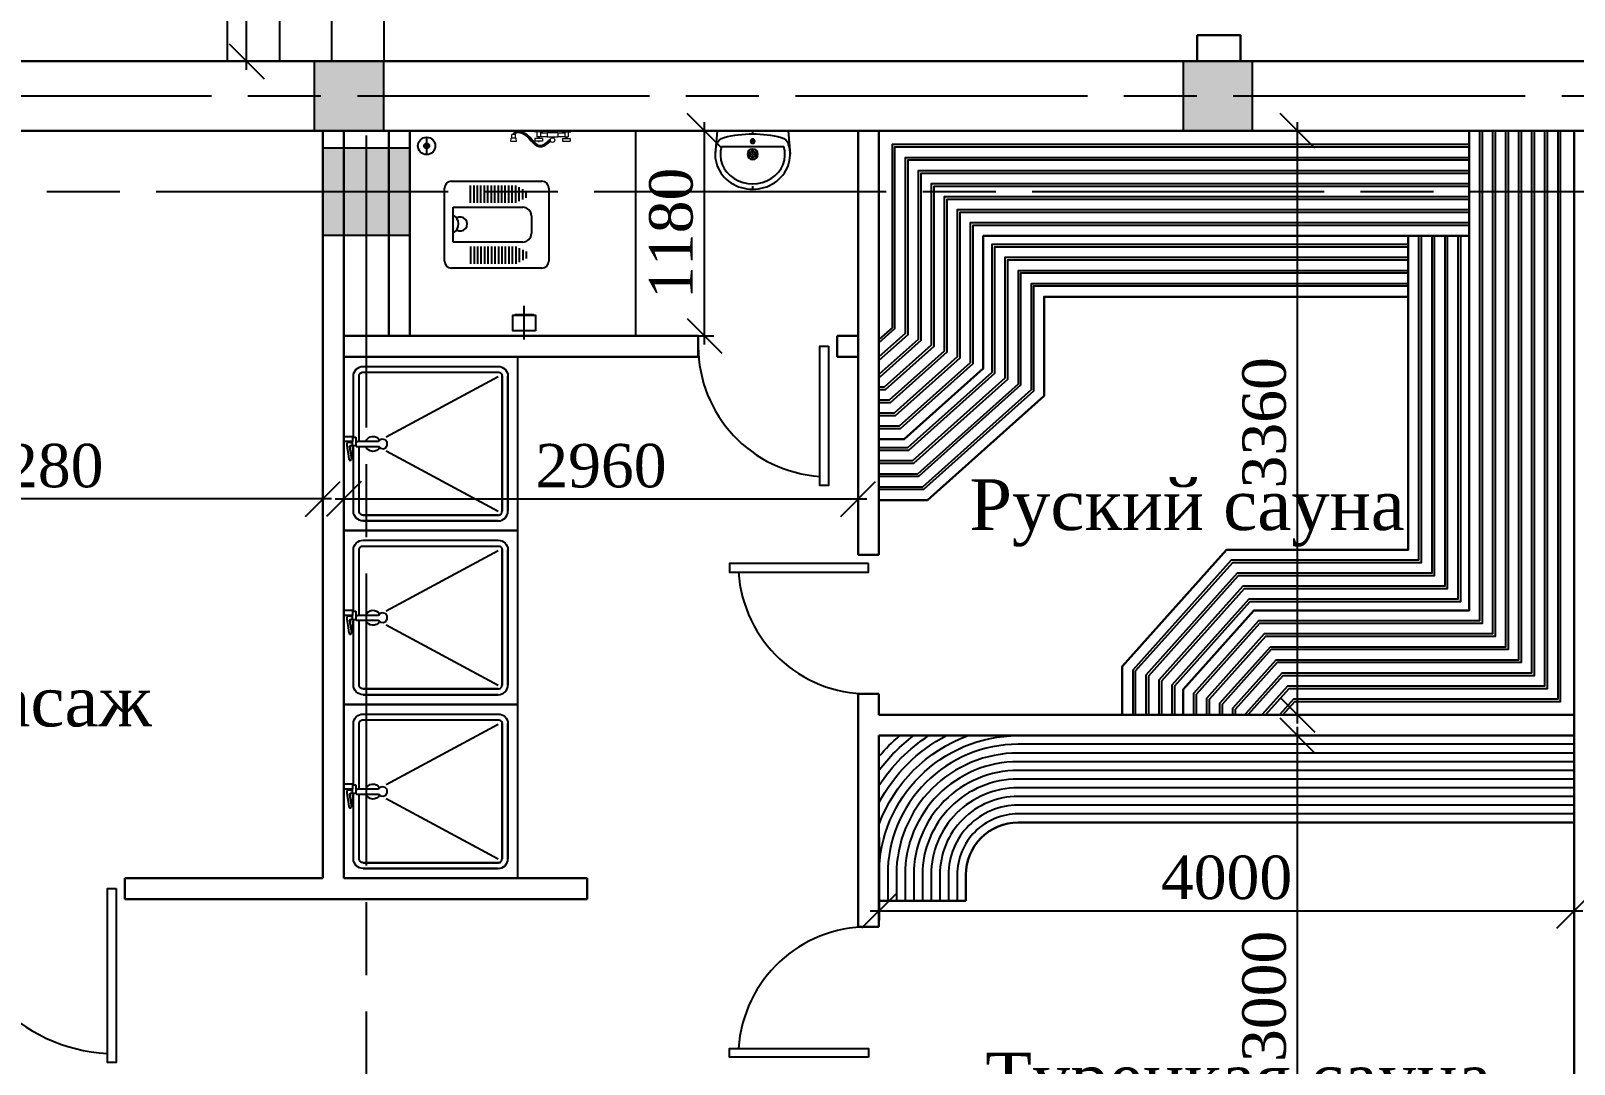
# Model space of a CAD drawing. Header units: inches. Extents: x 2870606 to 3671143, y -733551 to -473558.
# Drawn here: x 3169333 to 3178213, y -613915 to -607970 of the extents above; entities that cross this region are included whole.
import ezdxf

# ---------------------------------------------------------------- set-up
doc = ezdxf.new("R2010")
doc.units = ezdxf.units.IN
doc.header["$MEASUREMENT"] = 0
doc.linetypes.add('ACAD_ISO08W100', pattern=[36, 24, -3, 6, -3])
doc.layers.add('_0', color=7, linetype='Continuous', lineweight=25)
doc.layers.add('ШРИФТ', color=7, linetype='Continuous')
doc.styles.add('GENERATED_STYLE_1', font='times.ttf')
doc.styles.add('J~stule', font='dutch.ttf')
doc.dimstyles.new('J~style', dxfattribs={"dimscale": 100, "dimtxt": 2.5, "dimasz": 2, "dimexe": 0.55, "dimexo": 0.725, "dimtad": 1, "dimdec": 0, "dimdsep": 46, "dimtxsty": 'J~stule', "dimblk": 'OBLIQUE', "dimcen": 2, "dimdle": 0.5, "dimadec": 0, "dimazin": 0, "dimtfac": 1, "dimtdec": 0, "dimtmove": 0, "dimatfit": 3, "dimfxl": 1, "dimarcsym": 0})

# ---------------------------------------------------------------- blocks, each defined once
blk = doc.blocks.new('_Oblique')
at = {"color": 0, "linetype": 'ByBlock', "lineweight": -2}
blk.add_line((-0.5, -0.5), (0.5, 0.5), dxfattribs=at)
blk = doc.blocks.new('*D195')
at = {"color": 0, "lineweight": -2, "transparency": 16777216}
for p, q in [((3170317.8, -605545.2), (3170629.6, -605545.2)), ((3170574.6, -608195.2), (3170574.6, -605495.2)), ((3170317.8, -608145.2), (3170629.6, -608145.2))]:
    blk.add_line(p, q, dxfattribs=at)
at = {"layer": 'Defpoints', "color": 0, "lineweight": 35, "transparency": 16777216}
for p in [(3170245.3, -605545.2), (3170574.6, -605545.2), (3170245.3, -608145.2)]:
    blk.add_point(p, dxfattribs=at)
at = {"color": 0, "lineweight": -2, "transparency": 16777216, "xscale": 200, "yscale": 200, "zscale": 200}
for p, rotation in [((3170574.6, -605545.2), 90), ((3170574.6, -608145.2), 270)]:
    blk.add_blockref('_Oblique', p, dxfattribs=dict(at, rotation=rotation))
at = {"color": 0, "transparency": 16777216, "insert": (3170384.6, -606845.2), "char_height": 250, "attachment_point": 5, "rotation": 90, "style": 'J~stule'}
blk.add_mtext('2600', dxfattribs=at)
blk = doc.blocks.new('*D207')
at = {"color": 0, "lineweight": -2, "transparency": 16777216}
for p, q in [((3167733.3, -610086.7), (3167733.3, -610718.5)), ((3171013.4, -610086.7), (3171013.4, -610718.5)), ((3171063.4, -610663.5), (3167683.3, -610663.5))]:
    blk.add_line(p, q, dxfattribs=at)
at = {"layer": 'Defpoints', "color": 0, "lineweight": 35, "transparency": 16777216}
for p in [(3167733.3, -610014.2, -13.2), (3171013.4, -610014.2, -14.3), (3167733.3, -610663.5)]:
    blk.add_point(p, dxfattribs=at)
at = {"color": 0, "lineweight": -2, "transparency": 16777216, "xscale": 200, "yscale": 200, "zscale": 200, "rotation": 180}
blk.add_blockref('_Oblique', (3167733.3, -610663.5), dxfattribs=at)
at = {"color": 0, "lineweight": -2, "transparency": 16777216, "xscale": 200, "yscale": 200, "zscale": 200}
blk.add_blockref('_Oblique', (3171013.4, -610663.5), dxfattribs=at)
at = {"color": 0, "transparency": 16777216, "insert": (3169373.3, -610473.3), "char_height": 250, "attachment_point": 5, "style": 'J~stule'}
blk.add_mtext('3280', dxfattribs=at)
blk = doc.blocks.new('hdyer')
for p, q in [((-112315.8, -307129.6), (-112315.8, -308129.6)), ((-112559.4, -307590.9), (-113204.7, -307243.8)), ((-112564.9, -307620.2), (-112553.3, -307607.4)), ((-112553.3, -307607.4), (-112536.3, -307603.7)), ((-112536.3, -307603.7), (-112522, -307609.5)), ((-112522, -307609.5), (-112515.8, -307617.6)), ((-112365.8, -307592.6), (-112385.8, -307592.6)), ((-112385.8, -307592.6), (-112385.8, -307612.6)), ((-112385.8, -307612.6), (-112385.8, -307642.6)), ((-112315.8, -307587.6), (-112365.8, -307587.6)), ((-112365.8, -307587.6), (-112365.8, -307617.6)), ((-112559.4, -307671.5), (-113204.7, -308018.5)), ((-112566.4, -307637.4), (-112564.9, -307620.2)), ((-112559.3, -307651), (-112566.4, -307637.4)), ((-112544.2, -307658.8), (-112559.3, -307651)), ((-112527.5, -307656.1), (-112544.2, -307658.8)), ((-112515.8, -307645.6), (-112527.5, -307656.1)), ((-112515.8, -307617.6), (-112396, -307617.6)), ((-112388, -307645.6), (-112515.8, -307645.6)), ((-112388, -307617.6), (-112396, -307617.6)), ((-112388, -307645.6), (-112388, -307617.6)), ((-112388, -307622.8), (-112387.9, -307622.9)), ((-112385.8, -307622.9), (-112388, -307622.9)), ((-112385.8, -307639.9), (-112388, -307639.9)), ((-112385.8, -307642.6), (-112365.8, -307642.6)), ((-112360.3, -307719.9), (-112372.7, -307642.6)), ((-112365.8, -307617.6), (-112315.8, -307617.6)), ((-112365.8, -307642.6), (-112365.8, -307617.6)), ((-112354.7, -307622.9), (-112365.8, -307622.9)), ((-112358.3, -307639.9), (-112365.8, -307639.9)), ((-112349.7, -307648.6), (-112360, -307718.7)), ((-112358.6, -307620.6), (-112358.2, -307618.5)), ((-112358.2, -307622.9), (-112358.6, -307620.6)), ((-112353.7, -307641.1), (-112358.3, -307639.9)), ((-112358.2, -307618.5), (-112357.5, -307617.6)), ((-112352.5, -307667.5), (-112356.2, -307640.5)), ((-112354.7, -307622.9), (-112341.4, -307622.9)), ((-112350.5, -307644.7), (-112353.7, -307641.1)), ((-112349.7, -307648.6), (-112350.5, -307644.7)), ((-112340.8, -307686.6), (-112345.6, -307719.4)), ((-112341.4, -307622.9), (-112336.8, -307624.1)), ((-112336, -307653.8), (-112340.8, -307686.6)), ((-112336.8, -307624.1), (-112333.6, -307627.7)), ((-112334, -307640.1), (-112336, -307653.8)), ((-112332.9, -307631.6), (-112334, -307640.1)), ((-112333.6, -307627.7), (-112332.9, -307631.6)), ((-112358.3, -307723.2), (-112360.3, -307719.9)), ((-112360.3, -307719.9), (-112360.3, -307719.9)), ((-112355.7, -307725.2), (-112358.3, -307723.2)), ((-112352.7, -307725.6), (-112355.7, -307725.2)), ((-112349.5, -307724.9), (-112352.7, -307725.6)), ((-112346.8, -307722.6), (-112349.5, -307724.9)), ((-112345.6, -307719.4), (-112346.8, -307722.6)), ((-113315.8, -308129.6), (-112315.8, -308129.6))]:
    blk.add_line(p, q)
blk.add_lwpolyline([(-112315.8, -307129.6), (-113315.8, -307129.6), (-113315.8, -308129.6)])
for points in [[(-112426.9, -307185.2), (-113204.7, -307185.2, 0.414214), (-113260.2, -307240.7), (-113260.2, -308018.5, 0.141372)], [(-112426.9, -308074.1), (-113204.7, -308074.1, -0.414214), (-113260.2, -308018.5), (-113260.2, -307240.7, -0.141372)], [(-112426.9, -307218.5), (-113204.7, -307218.5, 0.414214), (-113226.9, -307240.7), (-113226.9, -308018.5, 0.139565)], [(-112426.9, -308040.7), (-113204.7, -308040.7, -0.414214), (-113226.9, -308018.5), (-113226.9, -307240.7, -0.139565)], [(-112371.4, -307592.6), (-112371.4, -307240.7, 0.414214), (-112426.9, -307185.2)], [(-112404.7, -307617.6), (-112404.7, -307240.7, 0.414214), (-112426.9, -307218.5)], [(-113204.7, -308040.7), (-112426.9, -308040.7, 0.414214), (-112404.7, -308018.5), (-112404.7, -307645.6)], [(-113204.7, -308074.1), (-112426.9, -308074.1, 0.414214), (-112371.4, -308018.5), (-112371.4, -307650.8)]]:
    blk.add_lwpolyline(points, format="xyb")
for start, end in [(18.28258, 150.03204), (208.21385, 340.54332)]:
    blk.add_arc((-112484.4, -307631.2), 43.3, start, end)
blk = doc.blocks.new('hdyhd')
for p, q in [((732050.4, 105598.5), (732470.4, 105598.5)), ((732010.4, 105038.5), (732010.4, 105558.5)), ((732160.4, 105548.5), (732360.4, 105548.5)), ((732160.4, 105148.5), (732160.4, 105548.5)), ((732360.4, 105548.5), (732360.4, 105148.5)), ((732510.4, 105558.5), (732510.4, 105038.5)), ((732135.4, 105448.7), (732035.4, 105448.7)), ((732135.4, 105428.7), (732035.4, 105428.7)), ((732385.4, 105448.7), (732485.4, 105448.7)), ((732385.4, 105428.7), (732485.4, 105428.7)), ((732135.4, 105408.7), (732035.4, 105408.7)), ((732135.4, 105388.7), (732035.4, 105388.7)), ((732135.4, 105368.7), (732035.4, 105368.7)), ((732135.4, 105348.7), (732035.4, 105348.7)), ((732135.4, 105328.7), (732035.4, 105328.7)), ((732385.4, 105408.7), (732485.4, 105408.7)), ((732385.4, 105388.7), (732485.4, 105388.7)), ((732385.4, 105368.7), (732485.4, 105368.7)), ((732385.4, 105348.7), (732485.4, 105348.7)), ((732385.4, 105328.7), (732485.4, 105328.7)), ((732135.4, 105308.7), (732035.4, 105308.7)), ((732135.4, 105288.7), (732035.4, 105288.7)), ((732135.4, 105268.7), (732035.4, 105268.7)), ((732135.4, 105248.7), (732035.4, 105248.7)), ((732385.4, 105308.7), (732485.4, 105308.7)), ((732385.4, 105288.7), (732485.4, 105288.7)), ((732385.4, 105268.7), (732485.4, 105268.7)), ((732385.4, 105248.7), (732485.4, 105248.7)), ((732135.4, 105228.7), (732035.4, 105228.7)), ((732135.4, 105208.7), (732035.4, 105208.7)), ((732135.4, 105188.7), (732035.4, 105188.7)), ((732125.4, 105168.7), (732045.4, 105168.7)), ((732115.4, 105148.7), (732055.4, 105148.7)), ((732385.4, 105228.7), (732485.4, 105228.7)), ((732385.4, 105208.7), (732485.4, 105208.7)), ((732385.4, 105188.7), (732485.4, 105188.7)), ((732395.4, 105168.7), (732475.4, 105168.7)), ((732405.4, 105148.7), (732465.4, 105148.7)), ((732105.4, 105128.7), (732065.4, 105128.7)), ((732310.4, 105098.5), (732210.4, 105098.5)), ((732415.4, 105128.7), (732455.4, 105128.7)), ((732470.4, 104998.5), (732050.4, 104998.5))]:
    blk.add_line(p, q)
for centre, radius, start, end in [((732050.4, 105558.5), 40, 90, 180), ((732470.4, 105558.5), 40, 0, 90), ((732264.4, 105575.1), 56.7, 208.07249, 331.92751), ((732264.4, 105508.5), 40, 147.91007, 32.08997), ((732210.4, 105148.5), 50, 180, 270), ((732310.4, 105148.5), 50, 270, 0), ((732050.4, 105038.5), 40, 180, 270), ((732470.4, 105038.5), 40, 270, 360)]:
    blk.add_arc(centre, radius, start, end)
blk = doc.blocks.new('3')
for p, q in [((0, 408.4), (-135, 420.2)), ((-90, 24.7), (-90, 383.6)), ((0, 0), (0, 408.4)), ((-318.3, 204.2), (-336, 204.2)), ((-105, 204.2), (-165, 204.2)), ((-135, 174.2), (-135, 234.2)), ((-48, 204.2), (-72, 204.2)), ((-60, 192.2), (-60, 216.2)), ((0, 204.2), (-17.7, 204.2)), ((0, 0), (-135, -11.8))]:
    blk.add_line(p, q)
for centre, radius in [((-135, 204.2), 30), ((-135, 204.2), 18), ((-60, 204.2), 12)]:
    blk.add_circle(centre, radius)
for centre, radius, start, end in [((-96.3, 354.2), 60, 14.14204, 72.41048), ((-691.5, 204.2), 673.8, 345.85796, 14.14204), ((-96.3, 54.2), 60, 287.58954, 345.85796)]:
    blk.add_arc(centre, radius, start, end)
at = {"extrusion": (0, 0, -1)}
for major_axis, ratio, start_param, end_param in [((0, 216), 0.930556, 2.854727, 6.570051), ((0, 186), 0.919354, 2.875298, 6.54948)]:
    blk.add_ellipse((-135, 204.2), major_axis=major_axis, ratio=ratio, start_param=start_param, end_param=end_param, dxfattribs=at)
blk = doc.blocks.new('*D219')
at = {"color": 0, "lineweight": -2, "transparency": 16777216}
for p, q in [((3177211, -612025.2), (3176566.2, -612025.2)), ((3176621.2, -615075.2), (3176621.2, -611975.2)), ((3177211.1, -615025.2), (3176566.2, -615025.2))]:
    blk.add_line(p, q, dxfattribs=at)
at = {"layer": 'Defpoints', "color": 0, "lineweight": 35, "transparency": 16777216}
for p in [(3176621.2, -612025.2), (3177283.5, -612025.2, -5.7), (3177283.6, -615025.2, -30.8)]:
    blk.add_point(p, dxfattribs=at)
at = {"color": 0, "lineweight": -2, "transparency": 16777216, "xscale": 200, "yscale": 200, "zscale": 200}
for p, rotation in [((3176621.2, -612025.2), 90), ((3176621.2, -615025.2), 270)]:
    blk.add_blockref('_Oblique', p, dxfattribs=dict(at, rotation=rotation))
at = {"color": 0, "transparency": 16777216, "insert": (3176431.1, -613525.2), "char_height": 250, "attachment_point": 5, "rotation": 90, "style": 'J~stule'}
blk.add_mtext('3000', dxfattribs=at)
blk = doc.blocks.new('*D220')
at = {"color": 0, "lineweight": -2, "transparency": 16777216}
for p, q in [((3177073.5, -608545.2), (3176566.2, -608545.2)), ((3176621.2, -611955.2), (3176621.2, -608495.2)), ((3177073.5, -611905.2), (3176566.2, -611905.2))]:
    blk.add_line(p, q, dxfattribs=at)
at = {"layer": 'Defpoints', "color": 0, "lineweight": 35, "transparency": 16777216}
for p in [(3176621.2, -608545.2), (3177146, -608545.2), (3177146, -611905.2, -6)]:
    blk.add_point(p, dxfattribs=at)
at = {"color": 0, "lineweight": -2, "transparency": 16777216, "xscale": 200, "yscale": 200, "zscale": 200}
for p, rotation in [((3176621.2, -608545.2), 90), ((3176621.2, -611905.2), 270)]:
    blk.add_blockref('_Oblique', p, dxfattribs=dict(at, rotation=rotation))
at = {"color": 0, "transparency": 16777216, "insert": (3176431.1, -610225.2), "char_height": 250, "attachment_point": 5, "rotation": 90, "style": 'J~stule'}
blk.add_mtext('3360', dxfattribs=at)
blk = doc.blocks.new('*D221')
at = {"color": 0, "lineweight": -2, "transparency": 16777216}
for p, q in [((3174213.4, -612610.5), (3174213.4, -613087.5)), ((3178213.4, -612716), (3178213.4, -613087.5)), ((3174163.4, -613032.5), (3178263.4, -613032.5))]:
    blk.add_line(p, q, dxfattribs=at)
at = {"layer": 'Defpoints', "color": 0, "lineweight": 35, "transparency": 16777216}
for p in [(3174213.4, -612538, -4.2), (3178213.4, -612643.5, -13.3), (3178213.4, -613032.5)]:
    blk.add_point(p, dxfattribs=at)
at = {"color": 0, "lineweight": -2, "transparency": 16777216, "xscale": 200, "yscale": 200, "zscale": 200, "rotation": 180}
blk.add_blockref('_Oblique', (3174213.4, -613032.5), dxfattribs=at)
at = {"color": 0, "lineweight": -2, "transparency": 16777216, "xscale": 200, "yscale": 200, "zscale": 200}
blk.add_blockref('_Oblique', (3178213.4, -613032.5), dxfattribs=at)
at = {"color": 0, "transparency": 16777216, "insert": (3176213.4, -612842.5), "char_height": 250, "attachment_point": 5, "style": 'J~stule'}
blk.add_mtext('4000', dxfattribs=at)
blk = doc.blocks.new('*D222')
at = {"color": 0, "lineweight": -2, "transparency": 16777216}
for p, q in [((3171133.4, -610209.2), (3171133.4, -610718.5)), ((3174093.4, -610209.2), (3174093.4, -610718.5)), ((3171083.4, -610663.5), (3174143.4, -610663.5))]:
    blk.add_line(p, q, dxfattribs=at)
at = {"layer": 'Defpoints', "color": 0, "lineweight": 35, "transparency": 16777216}
for p in [(3171133.4, -610136.7, -24.2), (3174093.4, -610136.7, -13.3), (3174093.4, -610663.5)]:
    blk.add_point(p, dxfattribs=at)
at = {"color": 0, "lineweight": -2, "transparency": 16777216, "xscale": 200, "yscale": 200, "zscale": 200, "rotation": 180}
blk.add_blockref('_Oblique', (3171133.4, -610663.5), dxfattribs=at)
at = {"color": 0, "lineweight": -2, "transparency": 16777216, "xscale": 200, "yscale": 200, "zscale": 200}
blk.add_blockref('_Oblique', (3174093.4, -610663.5), dxfattribs=at)
at = {"color": 0, "transparency": 16777216, "insert": (3172613.4, -610473.5), "char_height": 250, "attachment_point": 5, "style": 'J~stule'}
blk.add_mtext('2960', dxfattribs=at)
blk = doc.blocks.new('*D269')
at = {"color": 0, "lineweight": -2, "transparency": 16777216}
for p, q in [((3173008.9, -608545.2), (3173263.9, -608545.2)), ((3173208.9, -609775.2), (3173208.9, -608495.2)), ((3173008.9, -609725.2), (3173263.9, -609725.2))]:
    blk.add_line(p, q, dxfattribs=at)
at = {"layer": 'Defpoints', "color": 0, "lineweight": 35, "transparency": 16777216}
for p in [(3172936.4, -608545.2), (3173208.9, -608545.2), (3172936.4, -609725.2, -1.7)]:
    blk.add_point(p, dxfattribs=at)
at = {"color": 0, "lineweight": -2, "transparency": 16777216, "xscale": 200, "yscale": 200, "zscale": 200}
for p, rotation in [((3173208.9, -608545.2), 90), ((3173208.9, -609725.2), 270)]:
    blk.add_blockref('_Oblique', p, dxfattribs=dict(at, rotation=rotation))
at = {"color": 0, "transparency": 16777216, "insert": (3173017.8, -609135.2), "char_height": 250, "attachment_point": 5, "rotation": 90, "style": 'J~stule'}
blk.add_mtext('1180', dxfattribs=at)

msp = doc.modelspace()

# ---------------------------------------------------------------- hatches: boundary and pattern name
h = msp.add_hatch(color=256)
h.dxf.hatch_style = 1
h.paths.add_polyline_path([(3171363.36, -608545.19), (3171363.36, -608145.19), (3170963.36, -608145.19), (3170963.36, -608545.19)])
h = msp.add_hatch(color=256)
h.dxf.hatch_style = 1
h.paths.add_polyline_path([(3176363.36, -608545.19), (3176363.36, -608145.19), (3175963.36, -608145.19), (3175963.36, -608545.19)])
h = msp.add_hatch(color=256)
h.dxf.hatch_style = 1
h.paths.add_polyline_path([(3171513.35, -609145.19), (3171513.35, -608645.19), (3171013.35, -608645.19), (3171013.35, -609145.19)])

# ---------------------------------------------------------------- linework, layer by layer
for p, q in [((3170463.36, -605545.19), (3170463.36, -608145.19)), ((3170763.36, -605545.19), (3170763.36, -608145.19)), ((3171063.36, -605545.19), (3171063.36, -608145.19)), ((3171363.36, -605545.19), (3171363.36, -608145.19))]:
    msp.add_line(p, q)
at = {"lineweight": 30}
for p, q in [((3176043.36, -608145.19), (3176043.36, -607995.19)), ((3176043.36, -607995.19), (3176293.36, -607995.19)), ((3176293.36, -608145.19), (3176293.36, -607995.19)), ((3184913.36, -608545.19), (3159963.36, -608545.19)), ((3171013.35, -612845.19, -24.22), (3171013.35, -608545.19, -11.54)), ((3171133.35, -612845.19, -24.22), (3171133.35, -608545.19, -11.54)), ((3171393.35, -609725.19, -13.31), (3171393.35, -608545.19, -13.31)), ((3171513.35, -609725.19, -13.31), (3171513.35, -608545.19, -13.31)), ((3174093.35, -610985.21, -13.31), (3174093.35, -608545.19, -13.31)), ((3174213.35, -610985.21, -13.31), (3174213.35, -608545.19, -13.31)), ((3178213.35, -622422.96, -13.31), (3178213.35, -608545.19, -13.31)), ((3171133.35, -609725.14, -15.02), (3173173.35, -609725.19)), ((3173173.35, -609725.19), (3173173.35, -609845.19, -13.31)), ((3173173.35, -609725.19), (3173173.35, -609845.19, -13.31)), ((3173973.35, -609725.19), (3174093.35, -609725.19)), ((3173973.35, -609725.19), (3173973.35, -609845.19, -13.31)), ((3173973.35, -609725.19), (3173973.35, -609845.19, -13.31)), ((3171133.35, -609845.19), (3173173.35, -609845.19)), ((3173973.35, -609845.19), (3174093.35, -609845.19)), ((3174213.35, -610985.21, 6.61), (3174093.35, -610985.21, 6.61)), ((3174213.35, -611785.21, 6.61), (3174093.35, -611785.21, 6.61)), ((3174093.35, -613125.19, -13.31), (3174093.35, -611785.21, -13.31)), ((3174213.35, -611905.19, -13.31), (3174213.35, -611785.21, -13.31)), ((3178213.35, -611905.19, -3.62), (3174213.35, -611905.19, -12.68)), ((3178213.35, -612025.19, -3.62), (3174213.35, -612025.19, -12.68)), ((3174213.35, -613125.19, -13.31), (3174213.35, -612025.19, -13.31)), ((3169873.35, -612845.19), (3169873.35, -612965.19)), ((3169873.35, -612845.19, -0.66), (3171013.35, -612845.19, -24.22)), ((3172533.35, -612845.19, -13.31), (3171133.35, -612845.19, -13.31)), ((3172533.35, -612965.19, -13.31), (3172533.35, -612845.19, -13.31)), ((3169873.35, -612965.19, -0.66), (3172533.35, -612965.19, -27.91)), ((3174213.35, -613125.19, -4.24), (3174093.35, -613125.19, -4.24))]:
    msp.add_line(p, q, dxfattribs=at)
at = {"color": 252, "linetype": 'ACAD_ISO08W100', "ltscale": 70}
for p, q in [((3193052.28, -608345.19), (3127158.59, -608345.19)), ((3171263.35, -608572.99, -13.31), (3171263.35, -645710.97, -13.31)), ((3134774.9, -608895.19, -13.31), (3181975.2, -608895.19, -13.31))]:
    msp.add_line(p, q, dxfattribs=at)
at = {"color": 153, "linetype": 'ByBlock', "lineweight": 5}
for p, q in [((3172099.99, -608587.05, -1.21), (3172101, -608567.05, -1.21)), ((3172120.8, -608567.05, -1.21), (3172101, -608567.05, -1.21)), ((3172137.83, -608546.49, -1.21), (3172106.75, -608564.44, -1.21)), ((3172142.13, -608546.76, -1.21), (3172106.97, -608567.05, -1.21)), ((3172113.96, -608567.05, -1.21), (3172109.92, -608560.05, -1.21)), ((3172132.68, -608546.71, -1.21), (3172110.21, -608559.69, -1.21)), ((3172145.95, -608547.3, -1.21), (3172111.74, -608567.05, -1.21)), ((3172124.86, -608548.48, -1.21), (3172115.77, -608553.72, -1.21)), ((3172117.98, -608566.2, -1.21), (3172116.5, -608567.05, -1.21)), ((3172121.98, -608561.9, -1.21), (3172116.79, -608552.9, -1.21)), ((3172121.82, -608587.05, -1.21), (3172120.8, -608567.05, -1.21)), ((3172130.3, -608557.25, -1.21), (3172125.17, -608548.37, -1.21)), ((3172149.46, -608548.02, -1.21), (3172134.67, -608556.56, -1.21)), ((3172140.99, -608556.72, -1.21), (3172135.11, -608546.53, -1.21)), ((3172152.74, -608548.88, -1.21), (3172139.41, -608556.57, -1.21)), ((3172155.84, -608549.84, -1.21), (3172143.33, -608557.06, -1.21)), ((3172153.82, -608559.88, -1.21), (3172146.62, -608547.42, -1.21)), ((3172158.8, -608550.88, -1.21), (3172146.84, -608557.78, -1.21)), ((3172161.64, -608551.99, -1.21), (3172150.09, -608558.66, -1.21)), ((3172164.37, -608553.16, -1.21), (3172153.14, -608559.64, -1.21)), ((3172167.01, -608554.39, -1.21), (3172156.05, -608560.71, -1.21)), ((3172169.58, -608555.66, -1.21), (3172158.84, -608561.85, -1.21)), ((3172168.76, -608566.72, -1.21), (3172159.85, -608551.28, -1.21)), ((3172172.07, -608556.97, -1.21), (3172161.53, -608563.05, -1.21)), ((3172174.5, -608558.32, -1.21), (3172164.14, -608564.3, -1.21)), ((3172176.86, -608559.7, -1.21), (3172166.66, -608565.59, -1.21)), ((3172179.17, -608561.11, -1.21), (3172169.12, -608566.92, -1.21)), ((3172181.43, -608562.56, -1.21), (3172171.51, -608568.29, -1.21)), ((3172183.64, -608564.03, -1.21), (3172173.84, -608569.69, -1.21)), ((3172186.69, -608578.71, -1.21), (3172175.11, -608558.67, -1.21)), ((3172185.8, -608565.54, -1.21), (3172176.12, -608571.13, -1.21)), ((3172187.92, -608567.06, -1.21), (3172178.34, -608572.59, -1.21)), ((3172190, -608568.61, -1.21), (3172180.51, -608574.09, -1.21)), ((3172192.03, -608570.19, -1.21), (3172182.63, -608575.62, -1.21)), ((3172279.63, -608545.19, -1.21), (3172229.63, -608545.19, -1.21)), ((3172279.63, -608545.19, -1.21), (3172229.63, -608545.19, -1.21)), ((3172229.63, -608545.19, -1.21), (3172229.63, -608550.19, -1.21)), ((3172279.63, -608545.19, -1.21), (3172229.63, -608545.19, -1.21)), ((3172279.63, -608545.19, -1.21), (3172229.63, -608545.19, -1.21)), ((3172279.63, -608545.19, -1.21), (3172229.63, -608545.19, -1.21)), ((3172279.63, -608545.19, -1.21), (3172229.63, -608545.19, -1.21)), ((3172279.63, -608545.19, -1.21), (3172229.63, -608545.19, -1.21)), ((3172279.63, -608545.19, -1.21), (3172229.63, -608545.19, -1.21)), ((3172279.63, -608550.19, -1.21), (3172229.63, -608550.19, -1.21)), ((3172244.63, -608550.19, -1.21), (3172244.63, -608580.19, -1.21)), ((3172264.63, -608550.19, -1.21), (3172264.63, -608580.19, -1.21)), ((3172304.63, -608559.18, -1.21), (3172264.63, -608559.18, -1.21)), ((3172279.63, -608545.19, -1.21), (3172279.63, -608550.19, -1.21)), ((3172304.63, -608556.18, -1.21), (3172304.63, -608582.4, -1.21)), ((3172364.63, -608556.18, -1.21), (3172304.63, -608556.18, -1.21)), ((3172364.63, -608556.18, -1.21), (3172364.63, -608582.4, -1.21)), ((3172404.63, -608559.18, -1.21), (3172364.63, -608559.18, -1.21)), ((3172439.63, -608545.19, -1.21), (3172389.63, -608545.19, -1.21)), ((3172439.63, -608545.19, -1.21), (3172389.63, -608545.19, -1.21)), ((3172389.63, -608545.19, -1.21), (3172389.63, -608550.19, -1.21)), ((3172439.63, -608545.19, -1.21), (3172389.63, -608545.19, -1.21)), ((3172439.63, -608545.19, -1.21), (3172389.63, -608545.19, -1.21)), ((3172439.63, -608545.19, -1.21), (3172389.63, -608545.19, -1.21)), ((3172439.63, -608545.19, -1.21), (3172389.63, -608545.19, -1.21)), ((3172439.63, -608545.19, -1.21), (3172389.63, -608545.19, -1.21)), ((3172439.63, -608545.19, -1.21), (3172389.63, -608545.19, -1.21)), ((3172389.63, -608550.19, -1.21), (3172439.63, -608550.19, -1.21)), ((3172404.63, -608550.19, -1.21), (3172404.63, -608580.19, -1.21)), ((3172424.63, -608550.19, -1.21), (3172424.63, -608580.19, -1.21)), ((3172439.63, -608545.19, -1.21), (3172439.63, -608550.19, -1.21)), ((3172094.97, -608607.05, -1.21), (3172095.98, -608587.05, -1.21)), ((3172126.84, -608607.05, -1.21), (3172094.97, -608607.05, -1.21)), ((3172125.82, -608587.05, -1.21), (3172095.98, -608587.05, -1.21)), ((3172126.84, -608607.05, -1.21), (3172125.82, -608587.05, -1.21)), ((3172194.03, -608571.78, -1.21), (3172184.7, -608577.17, -1.21)), ((3172195.99, -608573.4, -1.21), (3172186.73, -608578.75, -1.21)), ((3172197.91, -608575.05, -1.21), (3172188.71, -608580.36, -1.21)), ((3172199.79, -608576.71, -1.21), (3172190.64, -608581.99, -1.21)), ((3172201.63, -608578.39, -1.21), (3172192.53, -608583.65, -1.21)), ((3172212.52, -608604.4, -1.21), (3172193.38, -608571.26, -1.21)), ((3172203.44, -608580.1, -1.21), (3172194.37, -608585.33, -1.21)), ((3172205.22, -608581.82, -1.21), (3172196.18, -608587.04, -1.21)), ((3172206.97, -608583.56, -1.21), (3172197.96, -608588.76, -1.21)), ((3172208.69, -608585.32, -1.21), (3172199.7, -608590.51, -1.21)), ((3172210.38, -608587.09, -1.21), (3172201.42, -608592.26, -1.21)), ((3172212.06, -608588.87, -1.21), (3172203.11, -608594.04, -1.21)), ((3172213.72, -608590.66, -1.21), (3172204.78, -608595.82, -1.21)), ((3172215.35, -608592.47, -1.21), (3172206.44, -608597.62, -1.21)), ((3172216.98, -608594.28, -1.21), (3172208.08, -608599.42, -1.21)), ((3172218.6, -608596.1, -1.21), (3172209.7, -608601.23, -1.21)), ((3172220.2, -608597.92, -1.21), (3172211.32, -608603.05, -1.21)), ((3172221.8, -608599.74, -1.21), (3172212.93, -608604.87, -1.21)), ((3172223.4, -608601.57, -1.21), (3172214.53, -608606.69, -1.21)), ((3172225, -608603.4, -1.21), (3172216.14, -608608.51, -1.21)), ((3172226.6, -608605.22, -1.21), (3172217.74, -608610.34, -1.21)), ((3172238.79, -608630.86, -1.21), (3172218.95, -608596.5, -1.21)), ((3172228.21, -608607.04, -1.21), (3172219.35, -608612.16, -1.21)), ((3172229.84, -608608.85, -1.21), (3172220.97, -608613.97, -1.21)), ((3172231.48, -608610.66, -1.21), (3172222.6, -608615.78, -1.21)), ((3172233.14, -608612.45, -1.21), (3172224.25, -608617.58, -1.21)), ((3172234.83, -608614.22, -1.21), (3172225.92, -608619.37, -1.21)), ((3172236.55, -608615.98, -1.21), (3172227.61, -608621.14, -1.21)), ((3172238.32, -608617.7, -1.21), (3172229.35, -608622.88, -1.21)), ((3172240.14, -608619.4, -1.21), (3172231.15, -608624.59, -1.21)), ((3172232.63, -608590.38, -1.21), (3172232.63, -608604.38, -1.21)), ((3172276.63, -608590.38, -1.21), (3172232.63, -608590.38, -1.21)), ((3172276.63, -608604.38, -1.21), (3172232.63, -608604.38, -1.21)), ((3172242.03, -608621.06, -1.21), (3172233.01, -608626.27, -1.21)), ((3172243.99, -608622.68, -1.21), (3172234.94, -608627.9, -1.21)), ((3172246.07, -608624.23, -1.21), (3172236.95, -608629.49, -1.21)), ((3172248.27, -608625.71, -1.21), (3172239.04, -608631.04, -1.21)), ((3172250.64, -608627.09, -1.21), (3172241.22, -608632.53, -1.21)), ((3172253.25, -608628.33, -1.21), (3172243.52, -608633.95, -1.21)), ((3172264.63, -608580.19, -1.21), (3172244.63, -608580.19, -1.21)), ((3172254.33, -608638.73, -1.21), (3172245.88, -608624.1, -1.21)), ((3172256.19, -608629.38, -1.21), (3172245.94, -608635.3, -1.21)), ((3172259.66, -608630.13, -1.21), (3172248.52, -608636.56, -1.21)), ((3172264.08, -608630.33, -1.21), (3172251.29, -608637.71, -1.21)), ((3172251.63, -608580.19, -1.21), (3172251.63, -608590.38, -1.21)), ((3172251.63, -608604.38, -1.21), (3172251.63, -608607.34, -1.21)), ((3172251.63, -608607.34, -1.21), (3172257.63, -608607.34, -1.21)), ((3172270.67, -608629.27, -1.21), (3172254.31, -608638.72, -1.21)), ((3172257.63, -608580.19, -1.21), (3172257.63, -608590.38, -1.21)), ((3172257.63, -608604.38, -1.21), (3172257.63, -608607.34, -1.21)), ((3172322.11, -608602.33, -1.21), (3172257.65, -608639.54, -1.21)), ((3172266.14, -608640.13, -1.21), (3172260.42, -608630.23, -1.21)), ((3172323.01, -608604.55, -1.21), (3172261.49, -608640.07, -1.21)), ((3172304.63, -608579.4, -1.21), (3172264.63, -608579.4, -1.21)), ((3172318.78, -608609.75, -1.21), (3172266.15, -608640.13, -1.21)), ((3172276, -608638.16, -1.21), (3172270.84, -608629.23, -1.21)), ((3172309.31, -608617.96, -1.21), (3172272.75, -608639.07, -1.21)), ((3172276.63, -608590.38, -1.21), (3172276.63, -608604.38, -1.21)), ((3172284.92, -608634.56, -1.21), (3172279.82, -608625.73, -1.21)), ((3172293.23, -608629.9, -1.21), (3172288.08, -608620.98, -1.21)), ((3172301.09, -608624.47, -1.21), (3172295.9, -608615.48, -1.21)), ((3172321.61, -608599.86, -1.21), (3172299.9, -608612.39, -1.21)), ((3172308.65, -608618.51, -1.21), (3172303.46, -608609.52, -1.21)), ((3172364.63, -608582.4, -1.21), (3172304.63, -608582.4, -1.21)), ((3172321.62, -608597.1, -1.21), (3172310.63, -608603.45, -1.21)), ((3172316.01, -608612.2, -1.21), (3172310.85, -608603.26, -1.21)), ((3172323.26, -608605.72, -1.21), (3172318.13, -608596.84, -1.21)), ((3172322.39, -608593.91, -1.21), (3172319.62, -608595.51, -1.21)), ((3172327.63, -608582.4, -1.21), (3172327.63, -608587.48, -1.21)), ((3172341.63, -608582.4, -1.21), (3172341.63, -608587.48, -1.21)), ((3172404.63, -608579.4, -1.21), (3172364.63, -608579.4, -1.21)), ((3172392.63, -608590.38, -1.21), (3172392.63, -608604.38, -1.21)), ((3172392.63, -608590.38, -1.21), (3172436.63, -608590.38, -1.21)), ((3172392.63, -608604.38, -1.21), (3172436.63, -608604.38, -1.21)), ((3172404.63, -608580.19, -1.21), (3172424.63, -608580.19, -1.21)), ((3172411.63, -608580.19, -1.21), (3172411.63, -608590.38, -1.21)), ((3172411.63, -608604.38, -1.21), (3172411.63, -608607.34, -1.21)), ((3172417.63, -608607.34, -1.21), (3172411.63, -608607.34, -1.21)), ((3172417.63, -608580.19, -1.21), (3172417.63, -608590.38, -1.21)), ((3172417.63, -608604.38, -1.21), (3172417.63, -608607.34, -1.21)), ((3172436.63, -608590.38, -1.21), (3172436.63, -608604.38, -1.21))]:
    msp.add_line(p, q, dxfattribs=at)
at = {"color": 252, "lineweight": 30}
msp.add_line((3174213.35, -612975.19, -4.24), (3174713.35, -612975.19, -4.24), dxfattribs=at)
at = {"lineweight": 30}
msp.add_lwpolyline([(3181113.36, -608145.19), (3159963.36, -608145.19)], dxfattribs=at)
for points in [[(3170963.36, -608145.19), (3170963.36, -608545.19), (3171363.36, -608545.19), (3171363.36, -608145.19)], [(3175963.36, -608145.19), (3175963.36, -608545.19), (3176363.36, -608545.19), (3176363.36, -608145.19)], [(3169823.35, -612905.19), (3169823.35, -613905.19), (3169773.35, -613905.19), (3169773.35, -612905.19)]]:
    msp.add_lwpolyline(points, close=True)
at = {"color": 252, "lineweight": 30, "elevation": -6.22}
for points in [[(3177608.63, -608545.21), (3177608.61, -611305.21), (3176369.95, -611305.19), (3175963.35, -611760.09), (3175963.35, -611905.19)], [(3177608.63, -609149.93), (3174813.35, -609149.91), (3174813.35, -609913.32), (3174358.45, -610319.91), (3174213.35, -610319.91)], [(3177258.63, -609149.93), (3177258.61, -610955.21), (3176213.35, -610955.19), (3175613.35, -611626.47), (3175613.35, -611905.19)], [(3177258.63, -609499.93), (3175163.35, -609499.91), (3175163.35, -610069.91), (3174492.07, -610669.91), (3174213.35, -610669.91)]]:
    msp.add_lwpolyline(points, dxfattribs=at)
at = {"color": 253, "elevation": -6.22}
for points in [[(3177668.63, -608545.21), (3177668.61, -611365.21), (3176396.79, -611365.19), (3176023.35, -611783), (3176023.35, -611905.19)], [(3177683.63, -608545.21), (3177683.61, -611380.21), (3176403.5, -611380.19), (3176038.35, -611788.73), (3176038.35, -611905.19)], [(3177743.63, -608545.21), (3177743.61, -611440.21), (3176430.35, -611440.19), (3176098.35, -611811.63), (3176098.35, -611905.19)], [(3177758.63, -608545.21), (3177758.61, -611455.21), (3176437.06, -611455.19), (3176113.35, -611817.36), (3176113.35, -611905.19)], [(3177818.63, -608545.21), (3177818.61, -611515.21), (3176463.91, -611515.19), (3176173.35, -611840.26), (3176173.35, -611905.19)], [(3177833.63, -608545.21), (3177833.61, -611530.21), (3176470.62, -611530.19), (3176188.35, -611845.99), (3176188.35, -611905.19)], [(3177893.63, -608545.21), (3177893.61, -611590.21), (3176497.46, -611590.19), (3176248.35, -611868.9), (3176248.35, -611905.19)], [(3177908.63, -608545.21), (3177908.61, -611605.21), (3176504.17, -611605.19), (3176263.35, -611874.62), (3176263.35, -611905.19)], [(3177968.63, -608545.21), (3177968.61, -611665.21), (3176531.02, -611665.19), (3176323.35, -611897.53), (3176323.35, -611905.19)], [(3177983.63, -608545.21), (3177983.61, -611680.21), (3176537.73, -611680.19), (3176338.35, -611903.26), (3176338.35, -611905.19)], [(3178043.63, -608545.21), (3178043.61, -611740.21), (3176564.58, -611740.19), (3176417.1, -611905.19)], [(3178058.63, -608545.21), (3178058.61, -611755.21), (3176571.29, -611755.19), (3176437.21, -611905.19)], [(3178118.63, -608545.21), (3178118.61, -611815.21), (3176598.13, -611815.19), (3176517.69, -611905.19)], [(3178133.63, -608545.21), (3178133.61, -611830.21), (3176604.84, -611830.19), (3176537.81, -611905.19)], [(3177608.63, -608624.93), (3174288.35, -608624.91), (3174288.35, -609678.42), (3174213.35, -609745.46)], [(3177608.63, -608639.93), (3174303.35, -608639.91), (3174303.35, -609685.13), (3174213.35, -609765.58)], [(3177608.63, -608699.93), (3174363.35, -608699.91), (3174363.35, -609711.98), (3174213.35, -609846.05)], [(3177608.63, -608714.93), (3174378.35, -608714.91), (3174378.35, -609718.69), (3174213.35, -609866.17)], [(3177608.63, -608774.93), (3174438.35, -608774.91), (3174438.35, -609745.54), (3174215.29, -609944.91), (3174213.35, -609944.91)], [(3177608.63, -608789.93), (3174453.35, -608789.91), (3174453.35, -609752.25), (3174221.01, -609959.91), (3174213.35, -609959.91)], [(3177608.63, -608849.93), (3174513.35, -608849.91), (3174513.35, -609779.09), (3174243.92, -610019.91), (3174213.35, -610019.91)], [(3177608.63, -608864.93), (3174528.35, -608864.91), (3174528.35, -609785.8), (3174249.65, -610034.91), (3174213.35, -610034.91)], [(3177608.63, -608924.93), (3174588.35, -608924.91), (3174588.35, -609812.65), (3174272.55, -610094.91), (3174213.35, -610094.91)], [(3177608.63, -608939.93), (3174603.35, -608939.91), (3174603.35, -609819.36), (3174278.28, -610109.91), (3174213.35, -610109.91)], [(3177608.63, -608999.93), (3174663.35, -608999.91), (3174663.35, -609846.21), (3174301.18, -610169.91), (3174213.35, -610169.91)], [(3177608.63, -609014.93), (3174678.35, -609014.91), (3174678.35, -609852.92), (3174306.91, -610184.91), (3174213.35, -610184.91)], [(3177608.63, -609074.93), (3174738.35, -609074.91), (3174738.35, -609879.76), (3174329.82, -610244.91), (3174213.35, -610244.91)], [(3177608.63, -609089.93), (3174753.35, -609089.91), (3174753.35, -609886.47), (3174335.54, -610259.91), (3174213.35, -610259.91)], [(3177318.63, -609149.93), (3177318.61, -611015.21), (3176240.2, -611015.19), (3175673.35, -611649.38), (3175673.35, -611905.19)], [(3177333.63, -609149.93), (3177333.61, -611030.21), (3176246.91, -611030.19), (3175688.35, -611655.11), (3175688.35, -611905.19)], [(3177393.63, -609149.93), (3177393.61, -611090.21), (3176273.75, -611090.19), (3175748.35, -611678.01), (3175748.35, -611905.19)], [(3177408.63, -609149.93), (3177408.61, -611105.21), (3176280.46, -611105.19), (3175763.35, -611683.74), (3175763.35, -611905.19)], [(3177468.63, -609149.93), (3177468.61, -611165.21), (3176307.31, -611165.19), (3175823.35, -611706.65), (3175823.35, -611905.19)], [(3177483.63, -609149.93), (3177483.61, -611180.21), (3176314.02, -611180.19), (3175838.35, -611712.37), (3175838.35, -611905.19)], [(3177543.63, -609149.93), (3177543.61, -611240.21), (3176340.87, -611240.19), (3175898.35, -611735.28), (3175898.35, -611905.19)], [(3177558.63, -609149.93), (3177558.61, -611255.21), (3176347.58, -611255.19), (3175913.35, -611741), (3175913.35, -611905.19)], [(3177258.63, -609199.93), (3174863.35, -609199.91), (3174863.35, -609935.69), (3174377.54, -610369.91), (3174213.35, -610369.91)], [(3177258.63, -609214.93), (3174878.35, -609214.91), (3174878.35, -609942.4), (3174383.27, -610384.91), (3174213.35, -610384.91)], [(3177258.63, -609274.93), (3174938.35, -609274.91), (3174938.35, -609969.25), (3174406.17, -610444.91), (3174213.35, -610444.91)], [(3177258.63, -609289.93), (3174953.35, -609289.91), (3174953.35, -609975.96), (3174411.9, -610459.91), (3174213.35, -610459.91)], [(3177258.63, -609349.93), (3175013.35, -609349.91), (3175013.35, -610002.8), (3174434.8, -610519.91), (3174213.35, -610519.91)], [(3177258.63, -609364.93), (3175028.35, -609364.91), (3175028.35, -610009.51), (3174440.53, -610534.91), (3174213.35, -610534.91)], [(3177258.63, -609424.93), (3175088.35, -609424.91), (3175088.35, -610036.36), (3174463.44, -610594.91), (3174213.35, -610594.91)], [(3177258.63, -609439.93), (3175103.35, -609439.91), (3175103.35, -610043.07), (3174469.16, -610609.91), (3174213.35, -610609.91)]]:
    msp.add_lwpolyline(points, dxfattribs=at)
for points, elevation in [([(3171513.35, -608645.19), (3171013.35, -608645.19), (3171013.35, -609145.19), (3171513.35, -609145.19)], -13.31), ([(3173923.35, -609785.19), (3173923.35, -610585.19), (3173873.35, -610585.19), (3173873.35, -609785.19)], -6.65), ([(3174153.35, -611035.21), (3173353.35, -611035.21), (3173353.35, -611085.21), (3174153.35, -611085.21)], -4.24), ([(3174153.35, -613875.19), (3173353.35, -613875.19), (3173353.35, -613825.19), (3174153.35, -613825.19)], -4.24)]:
    msp.add_lwpolyline(points, close=True, dxfattribs=dict(elevation=elevation))
at = {"color": 253, "elevation": -4.24}
for points in [[(3174213.35, -612537.96, -0.2239854), (3174726.12, -612025.19, -0.2239854)], [(3174213.35, -612825.19, -0.4142133), (3175013.35, -612025.19)], [(3174213.35, -612412.88, -0.1560054), (3174601.04, -612025.19, -0.1560054)], [(3174213.35, -612312.84, -0.108309), (3174501, -612025.19, -0.108309)], [(3174213.35, -612225.19, -0.0710678), (3174413.35, -612025.19, -0.0710678)], [(3174213.35, -612145.11, -0.0404474), (3174333.28, -612025.19, -0.0404474)], [(3178213.35, -612075.19), (3175013.35, -612075.19, 0.4142136), (3174263.35, -612825.19), (3174263.35, -612975.19)], [(3178213.35, -612125.19), (3175013.35, -612125.19, 0.4142136), (3174313.35, -612825.19), (3174313.35, -612975.19)], [(3178213.35, -612175.19), (3175013.35, -612175.19, 0.4142136), (3174363.35, -612825.19), (3174363.35, -612975.19)], [(3178213.35, -612225.19), (3175013.35, -612225.19, 0.4142136), (3174413.35, -612825.19), (3174413.35, -612975.19)], [(3178213.35, -612275.19), (3175013.35, -612275.19, 0.4142136), (3174463.35, -612825.19), (3174463.35, -612975.19)], [(3178213.35, -612325.19), (3175013.35, -612325.19, 0.4142136), (3174513.35, -612825.19), (3174513.35, -612975.19)], [(3178213.35, -612375.19), (3175013.35, -612375.19, 0.4142136), (3174563.35, -612825.19), (3174563.35, -612975.19)], [(3178213.35, -612425.19), (3175013.35, -612425.19, 0.4142136), (3174613.35, -612825.19), (3174613.35, -612975.19)], [(3178213.35, -612475.19), (3175013.35, -612475.19, 0.4142136), (3174663.35, -612825.19), (3174663.35, -612975.19)]]:
    msp.add_lwpolyline(points, format="xyb", dxfattribs=at)
at = {"color": 252, "lineweight": 30, "elevation": -4.24}
msp.add_lwpolyline([(3178213.35, -612525.19), (3175013.35, -612525.19, 0.4142136), (3174713.35, -612825.19), (3174713.35, -612975.19)], format="xyb", dxfattribs=at)
at = {"color": 153, "linetype": 'ByBlock', "lineweight": 5}
msp.add_circle((3172334.63, -608598.54, -1.21), 13.09, dxfattribs=at)
for centre, radius, start, end in [((3173923.35, -609785.19, -6.65), 750, 180, 266.177446), ((3174153.35, -611035.21, -4.24), 750, 183.822554, 270), ((3169823.35, -612905.19), 950, 179.999964, 266.983039), ((3174153.35, -613875.19, -4.24), 750, 90, 176.177446)]:
    msp.add_arc(centre, radius, start, end)
msp.add_spline([(3172323.05, -608592.44, -1.21), (3172260.14, -608630.19, -1.21), (3172200.85, -608577.67, -1.21), (3172114.85, -608554.54, -1.21), (3172104.95, -608567.05, -1.21)], degree=3, dxfattribs=at)
msp.add_open_spline([(3172323.53, -608605.47, -1.21), (3172306.75, -608620.63, -1.21), (3172289.92, -608635.52, -1.21), (3172254.25, -608642.98, -1.21), (3172238.61, -608632.72, -1.21), (3172214.76, -608607.65, -1.21), (3172203.27, -608592.45, -1.21), (3172171.66, -608566.19, -1.21), (3172150.62, -608556.29, -1.21), (3172128.18, -608556.6, -1.21), (3172123.29, -608559.43, -1.21), (3172117.3, -608567.05, -1.21)], degree=3, knots=[0.00681115, 0.00681115, 0.00681115, 0.00681115, 0.06218231, 0.06218231, 0.11038284, 0.11038284, 0.15858336, 0.15858336, 0.21586869, 0.21586869, 0.25018042, 0.25018042, 0.25018042, 0.25018042], dxfattribs=at)
at = {"layer": '_0'}
for p, q in [((3172813.35, -609725.19, -13.31), (3172813.35, -608545.19, -13.31)), ((3171610.39, -608582.1, -1.21), (3171610.28, -608682.1, -1.21)), ((3172117.21, -609606.39, -1.21), (3172117.21, -609601.39, -1.21)), ((3172117.21, -609601.39, -1.21), (3172227.21, -609601.51, -1.21)), ((3172172.06, -609745.22, -1.21), (3172172.27, -609551.45, -1.21)), ((3172227.21, -609606.51, -1.21), (3172227.21, -609601.51, -1.21))]:
    msp.add_line(p, q, dxfattribs=at)
at = {"layer": '_0', "elevation": -1.21}
msp.add_lwpolyline([(3172237.11, -609695.29), (3172107.11, -609695.15), (3172107.21, -609606.38), (3172237.21, -609606.52)], close=True, dxfattribs=at)
at = {"layer": '_0'}
for radius in [50, 15, 10]:
    msp.add_circle((3171610.34, -608632.1, -1.21), radius, dxfattribs=at)

# ---------------------------------------------------------------- block references
at = {"xscale": -1, "rotation": 270}
msp.add_blockref('3', (3173282.15, -608545.19), dxfattribs=at)
at = {"xscale": -1}
for p in [(3058817.55, -302715.58, -24.22), (3058817.55, -303715.58, -24.22), (3058817.55, -304715.58, -24.22)]:
    msp.add_blockref('hdyer', p, dxfattribs=at)
at = {"layer": '_0', "rotation": 89.99919550510141}
msp.add_blockref('hdyhd', (3277301.54, -1341347.11), dxfattribs=at)

# ---------------------------------------------------------------- texts
at = {"layer": 'ШРИФТ', "style": 'GENERATED_STYLE_1'}
for s, p in [('Руский сауна', (3174733.06, -610842.1)), ('Масаж', (3168741.47, -611971.98)), ('Турецкая сауна', (3174824.05, -614141.87))]:
    msp.add_text(s, height=292.5, dxfattribs=at).set_placement(p)

# ---------------------------------------------------------------- dimensions: what is measured, and where the dimension line sits
for base, p1, p2, picture, middle in [((3170574.64, -605545.19), (3170245.28, -608145.19), (3170245.28, -605545.19), '*D195', (3170384.63, -606845.19)), ((3173208.86, -608545.19), (3172936.41, -609725.18, -1.74), (3172936.41, -608545.19), '*D269', (3173017.8, -609135.19)), ((3176621.15, -608545.19), (3177145.98, -611905.19, -6.04), (3177145.98, -608545.19), '*D220', (3176431.14, -610225.19)), ((3176621.15, -612025.19), (3177283.6, -615025.19, -30.79), (3177283.54, -612025.19, -5.72), '*D219', (3176431.14, -613525.19))]:
    dim = msp.add_linear_dim(base=base, p1=p1, p2=p2, angle=90, dimstyle='J~style', override={"dimdec": 1, "dimtdec": 1})
    dim.commit()
    dim.dimension.update_dxf_attribs({"geometry": picture, "text_midpoint": middle})
for base, p1, p2, picture, middle in [((3167733.34, -610663.52), (3171013.35, -610014.18, -14.3), (3167733.34, -610014.18, -13.24), '*D207', (3169373.35, -610473.34)), ((3174093.35, -610663.52), (3171133.35, -610136.72, -24.22), (3174093.35, -610136.72, -13.31), '*D222', (3172613.35, -610473.51)), ((3178213.35, -613032.51), (3174213.35, -612537.96, -4.24), (3178213.35, -612643.49, -13.31), '*D221', (3176213.35, -612842.5))]:
    dim = msp.add_linear_dim(base=base, p1=p1, p2=p2, dimstyle='J~style', override={"dimdec": 1, "dimtdec": 1})
    dim.commit()
    dim.dimension.update_dxf_attribs({"geometry": picture, "text_midpoint": middle})

doc.saveas('drawing.dxf')
